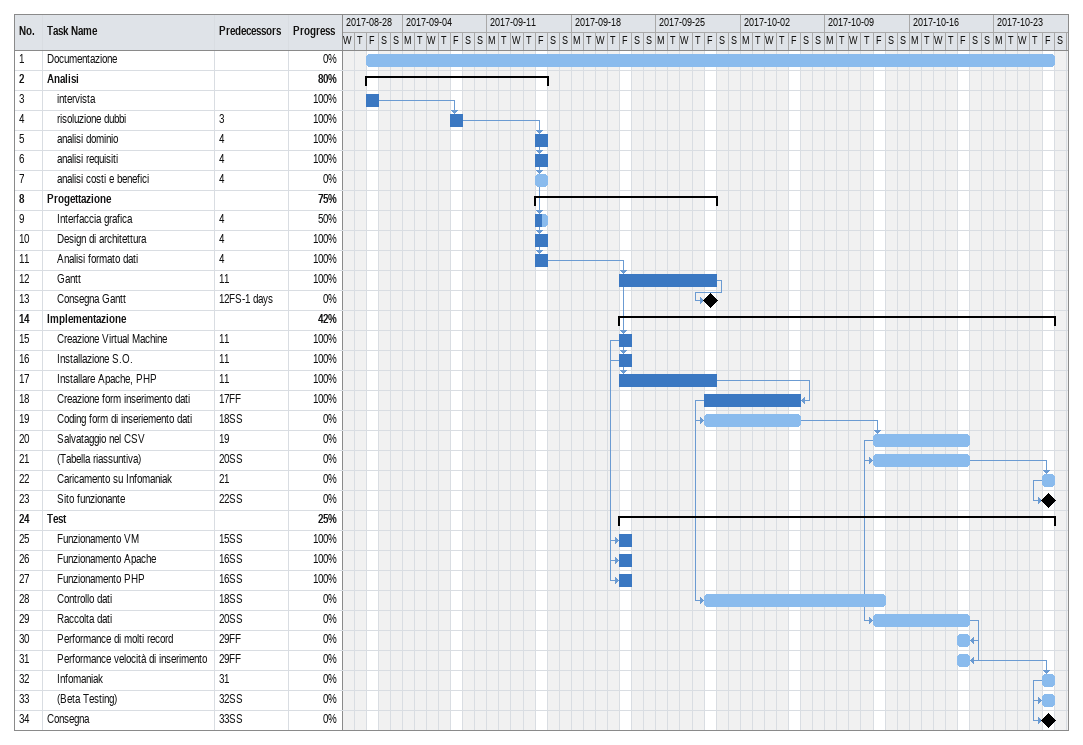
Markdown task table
| ID | Level | Task | Start | Finish | Predecessors | % complete |
|---|---|---|---|---|---|---|
| 1 | 1 | Documentazione | 2017-09-01 | 2017-10-27 |  | 0 |
| 2 | 1 | **Analisi** | 2017-09-01 | 2017-09-15 |  | 80 |
| 3 | 2 | intervista | 2017-09-01 | 2017-09-01 |  | 100 |
| 4 | 2 | risoluzione dubbi | 2017-09-08 | 2017-09-08 | 3 | 100 |
| 5 | 2 | analisi dominio | 2017-09-15 | 2017-09-15 | 4 | 100 |
| 6 | 2 | analisi requisiti | 2017-09-15 | 2017-09-15 | 4 | 100 |
| 7 | 2 | analisi costi e benefici | 2017-09-15 | 2017-09-15 | 4 | 0 |
| 8 | 1 | **Progettazione** | 2017-09-15 | 2017-09-29 |  | 75 |
| 9 | 2 | Interfaccia grafica | 2017-09-15 | 2017-09-15 | 4 | 50 |
| 10 | 2 | Design di architettura | 2017-09-15 | 2017-09-15 | 4 | 100 |
| 11 | 2 | Analisi formato dati | 2017-09-15 | 2017-09-15 | 4 | 100 |
| 12 | 2 | Gantt | 2017-09-22 | 2017-09-29 | 11 | 100 |
| 13 | 2 | Consegna Gantt (milestone) | 2017-09-29 | 2017-09-29 | 12FS-1d | 0 |
| 14 | 1 | **Implementazione** | 2017-09-22 | 2017-10-27 |  | 42 |
| 15 | 2 | Creazione Virtual Machine | 2017-09-22 | 2017-09-22 | 11 | 100 |
| 16 | 2 | Installazione S.O. | 2017-09-22 | 2017-09-22 | 11 | 100 |
| 17 | 2 | Installare Apache, PHP | 2017-09-22 | 2017-09-29 | 11 | 100 |
| 18 | 2 | Creazione form inserimento dati | 2017-09-29 | 2017-10-06 | 17FF | 100 |
| 19 | 2 | Coding form di inseriemento dati | 2017-09-29 | 2017-10-06 | 18SS | 0 |
| 20 | 2 | Salvataggio nel CSV | 2017-10-13 | 2017-10-20 | 19 | 0 |
| 21 | 2 | (Tabella riassuntiva) | 2017-10-13 | 2017-10-20 | 20SS | 0 |
| 22 | 2 | Caricamento su Infomaniak | 2017-10-27 | 2017-10-27 | 21 | 0 |
| 23 | 2 | Sito funzionante (milestone) | 2017-10-27 | 2017-10-27 | 22SS | 0 |
| 24 | 1 | **Test** | 2017-09-22 | 2017-10-27 |  | 25 |
| 25 | 2 | Funzionamento VM | 2017-09-22 | 2017-09-22 | 15SS | 100 |
| 26 | 2 | Funzionamento Apache | 2017-09-22 | 2017-09-22 | 16SS | 100 |
| 27 | 2 | Funzionamento PHP | 2017-09-22 | 2017-09-22 | 16SS | 100 |
| 28 | 2 | Controllo dati | 2017-09-29 | 2017-10-13 | 18SS | 0 |
| 29 | 2 | Raccolta dati | 2017-10-13 | 2017-10-20 | 20SS | 0 |
| 30 | 2 | Performance di molti record | 2017-10-20 | 2017-10-20 | 29FF | 0 |
| 31 | 2 | Performance velocità di inserimento | 2017-10-20 | 2017-10-20 | 29FF | 0 |
| 32 | 2 | Infomaniak | 2017-10-27 | 2017-10-27 | 31 | 0 |
| 33 | 2 | (Beta Testing) | 2017-10-27 | 2017-10-27 | 32SS | 0 |
| 34 | 1 | Consegna (milestone) | 2017-10-27 | 2017-10-27 | 33SS | 0 |
